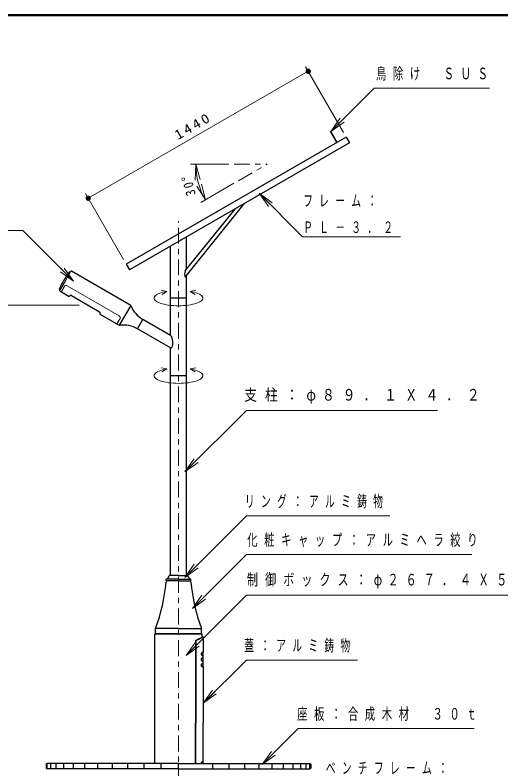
# Model space of a CAD drawing. Units: millimetres on the paper, scale 1:30. Extents: x 895 to 1260, y -33 to 257.
# Drawn here: x 1036.1 to 1127.9, y 114.5 to 257 of the extents above; entities that cross this region are included whole.
import ezdxf

# ---------------------------------------------------------------- set-up
doc = ezdxf.new("R2010")
doc.units = ezdxf.units.MM
doc.linetypes.add('USER1', pattern=[4.5, 2.5, -2])
doc.linetypes.add('USER2', pattern=[6, 3, -1, 1, -1])
doc.layers.add('1_30', color=7, linetype='Continuous', lineweight=25)
doc.layers.add('NAKAMURA図枠', color=7, linetype='Continuous', lineweight=13)
doc.styles.add('ＭＳ ゴシック', font='')
doc.styles.get('ＭＳ ゴシック').set_extended_font_data('MS Gothic')

# ---------------------------------------------------------------- blocks, each defined once
blk = doc.blocks.new('filled_dot')
at = {"color": 0, "linetype": 'Continuous', "lineweight": -2, "const_width": 1.25}
blk.add_lwpolyline([(-0.625, 0, 1), (0.625, 0, 1)], format="xyb", close=True, dxfattribs=at)
blk = doc.blocks.new('open_arrow')
at = {"color": 0, "linetype": 'Continuous', "lineweight": -2}
blk.add_lwpolyline([(7.5, 1.25), (0, 0), (7.5, -1.25)], dxfattribs=at)

msp = doc.modelspace()

# ---------------------------------------------------------------- linework, layer by layer
at = {"layer": '1_30', "lineweight": 13}
for p, q in [((1098.141, 234.789), (1090.952, 247.241)), ((1049.883, 222.375), (1091.452, 246.375)), ((1095.738, 235.018), (1097.505, 237.493)), ((1095.738, 235.018), (1097.859, 237.14)), ((1098.212, 236.786), (1095.738, 235.018)), ((1056.572, 210.789), (1049.383, 223.241)), ((1083.919, 220.829), (1082.151, 223.303)), ((1082.151, 223.303), (1084.626, 221.536)), ((1082.151, 223.303), (1084.273, 221.182)), ((1047.132, 206.686), (1044.657, 208.454)), ((1047.132, 206.686), (1045.011, 208.807)), ((1045.364, 209.161), (1047.132, 206.686)), ((1048.196, 202.161), (1026.659, 202.161)), ((1068.154, 170.66), (1069.922, 173.135)), ((1068.154, 170.66), (1070.276, 172.781)), ((1070.629, 172.427), (1068.154, 170.66)), ((1068.154, 150.707), (1069.922, 153.182)), ((1068.154, 150.707), (1070.276, 152.828)), ((1070.629, 152.475), (1068.154, 150.707)), ((1069.594, 144.837), (1071.362, 147.312)), ((1069.594, 144.837), (1071.715, 146.959)), ((1072.069, 146.605), (1069.594, 144.837)), ((1071.399, 139.993), (1062.486, 139.993)), ((1068.397, 135.959), (1070.165, 138.434)), ((1068.397, 135.959), (1070.518, 138.08)), ((1070.872, 137.727), (1068.397, 135.959)), ((1071.609, 126.901), (1073.377, 129.376)), ((1071.609, 126.901), (1073.73, 129.022)), ((1074.084, 128.668), (1071.609, 126.901)), ((1082.736, 115.32), (1084.504, 117.795)), ((1082.736, 115.32), (1084.858, 117.441)), ((1085.211, 117.087), (1082.736, 115.32))]:
    msp.add_line(p, q, dxfattribs=at)
at = {"layer": '1_30', "color": 1}
for p, q in [((1098.641, 233.923), (1057.072, 209.923)), ((1098.641, 233.923), (1099.274, 232.826)), ((1099.274, 232.826), (1057.705, 208.826)), ((1068.205, 207.483), (1079.358, 221.328)), ((1068.201, 208.631), (1077.621, 220.325)), ((1057.072, 209.923), (1057.705, 208.826))]:
    msp.add_line(p, q, dxfattribs=at)
at = {"layer": '1_30', "color": 2}
for p, q in [((1095.651, 234.968), (1095.738, 235.018)), ((1096.851, 232.89), (1095.651, 234.968)), ((1096.938, 232.94), (1095.738, 235.018)), ((1057.922, 202.107), (1046.693, 208.591)), ((1044.526, 204.838), (1044.771, 204.696)), ((1044.815, 204.671), (1046.272, 203.83)), ((1046.318, 203.842), (1046.338, 203.877)), ((1046.703, 203.975), (1052.014, 200.908)), ((1057.922, 202.107), (1055.755, 198.355)), ((1057.922, 202.107), (1055.755, 198.355)), ((1052.092, 200.509), (1052.112, 200.544)), ((1052.104, 200.463), (1055.294, 198.621)), ((1055.337, 198.596), (1055.755, 198.355)), ((1059.221, 197.691), (1060.23, 199.438)), ((1065.457, 196.419), (1060.23, 199.438)), ((1065.457, 194.091), (1059.221, 197.691))]:
    msp.add_line(p, q, dxfattribs=at)
at = {"layer": '1_30', "color": 2, "lineweight": 13}
for p, q in [((1076.441, 228.826), (1069.227, 228.826)), ((1077.413, 225.195), (1071.166, 221.588)), ((1046.563, 208.431), (1045.581, 206.731)), ((1044.599, 205.03), (1045.581, 206.731)), ((1044.794, 204.702), (1045.369, 205.698)), ((1044.809, 204.694), (1045.384, 205.69)), ((1045.907, 205.83), (1055.751, 200.147)), ((1045.916, 205.845), (1055.759, 200.161)), ((1055.316, 198.627), (1055.891, 199.623)), ((1055.331, 198.619), (1055.906, 199.615))]:
    msp.add_line(p, q, dxfattribs=at)
at = {"layer": '1_30', "color": 2, "linetype": 'USER2', "lineweight": 13}
for p in [(1077.441, 228.826), (1078.28, 225.695)]:
    msp.add_line(p, (1083.702, 228.826), dxfattribs=at)
at = {"layer": '1_30', "linetype": 'USER2', "lineweight": 13}
msp.add_line((1066.943, 99.811), (1066.943, 218.063), dxfattribs=at)
at = {"layer": '1_30'}
for p, q in [((1068.428, 208.913), (1068.428, 215.017)), ((1065.457, 203.493), (1065.457, 213.302)), ((1068.428, 203.493), (1068.428, 207.76)), ((1068.428, 203.493), (1065.457, 203.493)), ((1065.457, 196.419), (1065.457, 203.493)), ((1068.428, 151.06), (1068.428, 203.493)), ((1065.457, 151.06), (1065.457, 194.091)), ((1068.428, 188.826), (1065.457, 188.826)), ((1066.943, 151.06), (1065.22, 151.06)), ((1066.943, 151.06), (1068.665, 151.06)), ((1064.613, 150.13), (1064.624, 150.347)), ((1066.943, 150.06), (1064.679, 150.06)), ((1066.943, 150.393), (1064.685, 150.393)), ((1066.943, 150.06), (1064.854, 150.06)), ((1066.943, 150.393), (1069.2, 150.393)), ((1066.943, 150.06), (1069.031, 150.06)), ((1066.943, 150.06), (1069.206, 150.06)), ((1066.943, 150.06), (1069.031, 150.06)), ((1069.272, 150.13), (1069.261, 150.347)), ((1062.553, 140.06), (1062.486, 139.993)), ((1062.486, 115.493), (1062.486, 139.993)), ((1071.332, 140.06), (1062.553, 140.06)), ((1066.943, 141.06), (1062.609, 141.06)), ((1062.609, 140.06), (1062.609, 141.06)), ((1066.943, 140.06), (1062.609, 140.06)), ((1066.842, 140.06), (1067.043, 140.06)), ((1066.943, 141.06), (1071.276, 141.06)), ((1066.943, 140.06), (1071.276, 140.06)), ((1071.276, 140.06), (1071.276, 141.06)), ((1071.399, 139.993), (1071.332, 140.06)), ((1071.399, 139.463), (1071.399, 139.993)), ((1066.943, 115.493), (1042.109, 115.492)), ((1066.943, 115.493), (1091.776, 115.492)), ((1041.942, 115.325), (1041.942, 114.659)), ((1066.943, 114.493), (1042.109, 114.492)), ((1066.943, 114.493), (1091.776, 114.492)), ((1091.943, 115.325), (1091.943, 114.659))]:
    msp.add_line(p, q, dxfattribs=at)
at = {"layer": '1_30', "color": 190, "linetype": 'USER1', "lineweight": 13}
for p, q in [((1064.75, 204.765), (1063.686, 204.99)), ((1064.75, 204.765), (1063.819, 204.201)), ((1069.135, 204.765), (1070.199, 204.99)), ((1069.135, 204.765), (1070.066, 204.201)), ((1064.75, 190.098), (1063.686, 190.323)), ((1064.75, 190.098), (1063.819, 189.535)), ((1069.135, 190.098), (1070.199, 190.323)), ((1069.135, 190.098), (1070.066, 189.535))]:
    msp.add_line(p, q, dxfattribs=at)
at = {"layer": '1_30', "color": 131}
for p, q in [((1070.122, 138.651), (1070.122, 123.16)), ((1070.24, 138.654), (1070.24, 123.16)), ((1071.609, 139.493), (1071.443, 139.493)), ((1071.609, 139.493), (1071.609, 136.493)), ((1071.609, 139.493), (1071.609, 136.493)), ((1071.301, 136.033), (1071.301, 136.393)), ((1071.559, 135.982), (1071.315, 135.982)), ((1071.559, 135.43), (1071.359, 135.43)), ((1071.559, 136.484), (1071.36, 136.484)), ((1071.401, 136.493), (1071.609, 136.493)), ((1071.401, 135.933), (1071.609, 135.933)), ((1071.401, 135.44), (1071.609, 135.44)), ((1071.609, 136.493), (1071.559, 136.484)), ((1071.559, 136.484), (1071.559, 135.983)), ((1071.609, 135.933), (1071.559, 135.983)), ((1071.609, 135.44), (1071.559, 135.43)), ((1071.559, 135.43), (1071.559, 134.928)), ((1071.609, 135.44), (1071.609, 135.933)), ((1071.301, 134.98), (1071.301, 135.34)), ((1071.301, 133.926), (1071.301, 134.286)), ((1071.559, 134.928), (1071.316, 134.928)), ((1071.559, 134.376), (1071.357, 134.376)), ((1071.401, 134.88), (1071.609, 134.88)), ((1071.401, 134.386), (1071.609, 134.386)), ((1071.609, 134.88), (1071.559, 134.93)), ((1071.609, 134.386), (1071.559, 134.376)), ((1071.559, 134.376), (1071.559, 133.874)), ((1071.609, 134.386), (1071.609, 134.88)), ((1071.559, 133.874), (1071.316, 133.874)), ((1071.401, 133.826), (1071.609, 133.826)), ((1071.609, 133.826), (1071.559, 133.876)), ((1071.609, 133.826), (1071.609, 123.16)), ((1070.122, 115.493), (1070.122, 123.16)), ((1070.24, 115.493), (1070.24, 123.16)), ((1071.609, 115.826), (1071.609, 123.16)), ((1071.301, 115.493), (1071.301, 115.726)), ((1071.559, 115.818), (1071.36, 115.818)), ((1071.401, 115.826), (1071.609, 115.826)), ((1071.609, 115.826), (1071.559, 115.818)), ((1071.559, 115.818), (1071.559, 115.493))]:
    msp.add_line(p, q, dxfattribs=at)
at = {"layer": '1_30', "color": 4}
for p, q in [((1042.156, 114.492), (1042.156, 115.492)), ((1042.794, 114.492), (1042.794, 115.492)), ((1043.846, 114.492), (1043.846, 115.492)), ((1045.292, 114.492), (1045.292, 115.492)), ((1047.109, 114.492), (1047.109, 115.492)), ((1049.265, 114.492), (1049.265, 115.492)), ((1051.723, 114.492), (1051.723, 115.492)), ((1054.443, 114.492), (1054.443, 115.492)), ((1057.375, 114.493), (1057.375, 115.493)), ((1060.472, 114.493), (1060.472, 115.493)), ((1063.679, 114.493), (1063.679, 115.493)), ((1066.943, 114.493), (1066.943, 115.493)), ((1071.301, 115.493), (1071.301, 115.56)), ((1073.413, 114.493), (1073.413, 115.493)), ((1076.51, 114.493), (1076.51, 115.493)), ((1079.443, 114.492), (1079.443, 115.492)), ((1082.162, 114.492), (1082.162, 115.492)), ((1084.62, 114.492), (1084.62, 115.492)), ((1086.776, 114.492), (1086.776, 115.492)), ((1088.593, 114.492), (1088.593, 115.492)), ((1090.039, 114.492), (1090.039, 115.492)), ((1091.091, 114.492), (1091.091, 115.492)), ((1091.729, 114.492), (1091.729, 115.492))]:
    msp.add_line(p, q, dxfattribs=at)
at = {"layer": '1_30', "lineweight": 13}
for points in [[(1095.738, 235.018), (1103.91, 243.191), (1125.707, 243.191)], [(1082.151, 223.303), (1090.377, 215.077), (1108.908, 215.077)], [(1047.132, 206.686), (1037.543, 216.275), (1000.314, 216.275)], [(1068.154, 170.66), (1079.77, 182.275), (1115.895, 182.275)], [(1068.154, 150.707), (1079.77, 162.322), (1106.895, 162.322)], [(1069.594, 144.837), (1079.77, 155.013), (1122.368, 155.013)], [(1068.397, 135.959), (1079.77, 147.332), (1131.368, 147.332)], [(1071.609, 126.901), (1079.77, 135.061), (1100.77, 135.061)], [(1082.736, 115.32), (1089.544, 122.127), (1122.796, 122.127)]]:
    msp.add_lwpolyline(points, dxfattribs=at)
at = {"layer": '1_30', "color": 190, "linetype": 'USER1', "lineweight": 13}
for points in [[(1069.135, 204.765), (1069.551, 204.685), (1069.938, 204.592), (1070.291, 204.486), (1070.607, 204.37), (1070.882, 204.244), (1071.113, 204.109), (1071.297, 203.967), (1071.433, 203.82), (1071.518, 203.67), (1071.552, 203.517), (1071.534, 203.364), (1071.465, 203.213), (1071.345, 203.065), (1071.177, 202.921), (1070.96, 202.784), (1070.699, 202.655), (1070.396, 202.535), (1070.054, 202.426), (1069.677, 202.329), (1069.27, 202.245), (1068.836, 202.175), (1068.382, 202.12), (1067.911, 202.08), (1067.429, 202.055), (1066.943, 202.047), (1066.456, 202.055), (1065.974, 202.08), (1065.503, 202.12), (1065.049, 202.175), (1064.615, 202.245), (1064.208, 202.329), (1063.831, 202.426), (1063.489, 202.535), (1063.186, 202.655), (1062.925, 202.784), (1062.708, 202.921), (1062.54, 203.065), (1062.42, 203.213), (1062.351, 203.364), (1062.333, 203.517), (1062.367, 203.67), (1062.452, 203.82), (1062.588, 203.967), (1062.772, 204.109), (1063.003, 204.244), (1063.278, 204.37), (1063.594, 204.486), (1063.947, 204.592), (1064.334, 204.685), (1064.75, 204.765)], [(1069.135, 190.098), (1069.551, 190.018), (1069.938, 189.925), (1070.291, 189.82), (1070.607, 189.703), (1070.882, 189.577), (1071.113, 189.442), (1071.297, 189.301), (1071.433, 189.154), (1071.518, 189.003), (1071.552, 188.851), (1071.534, 188.698), (1071.465, 188.546), (1071.345, 188.398), (1071.177, 188.255), (1070.96, 188.118), (1070.699, 187.988), (1070.396, 187.869), (1070.054, 187.76), (1069.677, 187.663), (1069.27, 187.578), (1068.836, 187.508), (1068.382, 187.453), (1067.911, 187.413), (1067.429, 187.389), (1066.943, 187.381), (1066.456, 187.389), (1065.974, 187.413), (1065.503, 187.453), (1065.049, 187.508), (1064.615, 187.578), (1064.208, 187.663), (1063.831, 187.76), (1063.489, 187.869), (1063.186, 187.988), (1062.925, 188.118), (1062.708, 188.255), (1062.54, 188.398), (1062.42, 188.546), (1062.351, 188.698), (1062.333, 188.851), (1062.367, 189.003), (1062.452, 189.154), (1062.588, 189.301), (1062.772, 189.442), (1063.003, 189.577), (1063.278, 189.703), (1063.594, 189.82), (1063.947, 189.925), (1064.334, 190.018), (1064.75, 190.098)]]:
    msp.add_lwpolyline(points, dxfattribs=at)
at = {"layer": '1_30', "color": 2}
msp.add_lwpolyline([(1065.457, 194.091), (1065.509, 194.071), (1065.56, 194.071), (1065.609, 194.092), (1065.655, 194.133), (1065.698, 194.193), (1065.737, 194.271), (1065.771, 194.365), (1065.799, 194.475), (1065.822, 194.599), (1065.839, 194.734), (1065.849, 194.877), (1065.852, 195.027), (1065.849, 195.181), (1065.839, 195.336), (1065.822, 195.49), (1065.799, 195.64), (1065.771, 195.783), (1065.737, 195.917), (1065.698, 196.04), (1065.655, 196.149), (1065.609, 196.244), (1065.56, 196.321), (1065.509, 196.38), (1065.457, 196.419)], dxfattribs=at)
at = {"layer": '1_30', "color": 2, "lineweight": 13}
for centre, radius, start, end in [((1083.702, 228.826), 13.475, 180, 210), ((1045.716, 205.498), 0.4, 60, 150), ((1045.716, 205.498), 0.383, 60, 150), ((1044.78, 204.711), 0.0167, 240, 330), ((1055.559, 199.815), 0.383, 330, 60), ((1055.559, 199.815), 0.4, 330, 60), ((1055.345, 198.611), 0.0167, 150, 240)]:
    msp.add_arc(centre, radius, start, end, dxfattribs=at)
at = {"layer": '1_30', "color": 2}
for centre, radius, start, end in [((1062.612, 196.898), 20, 144.80548, 150), ((1046.296, 208.406), 0.0333, 78.16241, 144.80548), ((1046.371, 208.764), 0.333, 258.16241, 326.43616), ((1046.676, 208.562), 0.0333, 60, 146.43616), ((1062.612, 196.898), 20, 150, 155.19452), ((1044.488, 205.275), 0.0333, 155.19452, 221.83759), ((1044.215, 205.03), 0.333, 333.56384, 41.83759), ((1044.543, 204.867), 0.0333, 153.56384, 240), ((1044.823, 204.686), 0.0167, 150, 240), ((1046.289, 203.859), 0.0333, 240, 330), ((1046.569, 203.744), 0.267, 60, 150), ((1062.917, 204.093), 5.375, 201.67532, 240), ((1051.881, 200.677), 0.267, 330, 60), ((1052.12, 200.492), 0.0333, 150, 240), ((1055.302, 198.636), 0.0167, 240, 330), ((1056.534, 193.036), 5.375, 60, 98.32468)]:
    msp.add_arc(centre, radius, start, end, dxfattribs=at)
at = {"layer": '1_30', "color": 1}
msp.add_arc((1069.627, 208.062), 1.535, 158.24463, 202.15364, dxfattribs=at)
at = {"layer": '1_30'}
for centre, radius, start, end in [((1065.22, 150.993), 0.0667, 90, 172.41487), ((1068.665, 150.993), 0.0667, 7.58513, 90), ((1031.382, 152.721), 33.333, 339.5221, 355.0004), ((1064.854, 149.793), 0.267, 90, 175.0004), ((1064.679, 150.126), 0.0667, 177, 270), ((1064.691, 150.343), 0.0667, 109.2632, 177), ((1064.427, 151.099), 0.733, 289.2632, 352.41487), ((1069.458, 151.099), 0.733, 187.58513, 250.7368), ((1069.031, 149.793), 0.267, 4.9996, 90), ((1069.206, 150.126), 0.0667, 270, 3), ((1069.194, 150.343), 0.0667, 3, 70.7368), ((1102.503, 152.721), 33.333, 184.9996, 200.4779), ((1042.109, 115.325), 0.167, 90.00254, 180.00255), ((1091.776, 115.325), 0.167, 359.99745, 89.99746), ((1042.109, 114.659), 0.167, 180.00255, 270.00255), ((1091.776, 114.659), 0.167, 269.99745, 359.99745)]:
    msp.add_arc(centre, radius, start, end, dxfattribs=at)
at = {"layer": '1_30', "color": 131}
for centre, radius, start, end in [((1070.289, 138.651), 0.167, 114.00235, 180), ((1067.222, 145.538), 7.373, 294.00235, 304.92365), ((1070.406, 138.654), 0.167, 115.59927, 180), ((1063.86, 152.319), 14.985, 295.59927, 301.14067), ((1071.401, 136.393), 0.1, 90, 180), ((1071.401, 136.033), 0.1, 180, 270), ((1071.401, 135.34), 0.1, 90, 180), ((1071.401, 134.98), 0.1, 180, 270), ((1071.401, 134.286), 0.1, 90, 180), ((1071.401, 133.926), 0.1, 180, 270), ((1071.401, 115.726), 0.1, 90, 180)]:
    msp.add_arc(centre, radius, start, end, dxfattribs=at)
at = {"layer": 'NAKAMURA図枠', "lineweight": 50}
msp.add_line((1260, 257), (895, 257), dxfattribs=at)

# ---------------------------------------------------------------- block references
at = {"layer": '1_30', "lineweight": 13, "xscale": 0.4, "yscale": 0.4}
for p, rotation in [((1091.452, 246.375), 210), ((1049.883, 222.375), 30)]:
    msp.add_blockref('filled_dot', p, dxfattribs=dict(at, rotation=rotation))
at = {"layer": '1_30', "color": 2, "lineweight": 13, "xscale": 0.4, "yscale": 0.4}
for p, rotation in [((1070.227, 228.826), 276.4), ((1072.032, 222.088), 113.6)]:
    msp.add_blockref('open_arrow', p, dxfattribs=dict(at, rotation=rotation))

# ---------------------------------------------------------------- texts
at = {"layer": '1_30', "char_height": 2.199, "attachment_point": 4, "style": 'ＭＳ ゴシック'}
for s, insert in [('\\T1.64;\\W0.65;鳥除け\u3000ＳＵＳ', (1104.258, 245.841)), ('\\T1.64;\\W0.6;フレーム：', (1090.491, 221.877)), ('\\T1.64;\\W0.6;ＰＬ－３．２', (1090.491, 216.877)), ('\\T1.63;\\W0.8;支柱：φ８９．１Ｘ４．２', (1079.363, 184.925)), ('\\T1.64;\\W0.6;リング：アルミ鋳物', (1079.479, 164.972)), ('\\T1.64;\\W0.65;化粧キャップ：アルミヘラ絞り', (1079.929, 157.663)), ('\\T1.63;\\W0.7;制御ボックス：φ２６７．４Ｘ５．８', (1079.874, 149.982)), ('\\T1.64;\\W0.6;蓋：アルミ鋳物', (1079.353, 137.711)), ('\\T1.64;\\W0.65;座板：合成木材\u3000３０ｔ', (1089.354, 124.777)), ('\\T1.64;\\W0.6;ベンチフレーム：', (1094.77, 114.616))]:
    msp.add_mtext(s, dxfattribs=dict(at, insert=insert))
at = {"layer": '1_30', "insert": (1070.167, 235.241), "char_height": 1.833, "attachment_point": 8, "rotation": 30, "style": 'ＭＳ ゴシック'}
msp.add_mtext('\\T1.33;\\W1.15;1440', dxfattribs=at)
at = {"layer": '1_30', "color": 2, "insert": (1069.72, 225.079), "char_height": 1.833, "attachment_point": 8, "rotation": 105, "style": 'ＭＳ ゴシック'}
msp.add_mtext('\\T1.33;\\W0.9;30°', dxfattribs=at)

doc.saveas('drawing.dxf')
